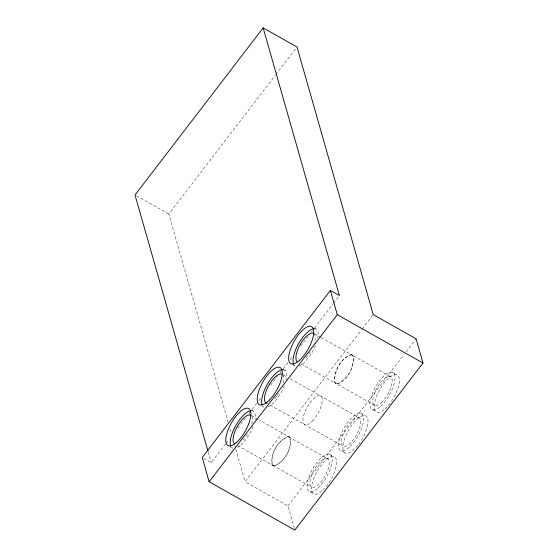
<?xml version="1.0" encoding="UTF-8"?>
<svg xmlns="http://www.w3.org/2000/svg" width="558" height="558" viewBox="0 0 558 558"><rect width="100%" height="100%" fill="white"/><g stroke="black" fill="none" stroke-linecap="round" stroke-linejoin="round"><path stroke-width="0.42" stroke-dasharray="2.79 2.09" d="M228.166 422.315L168.851 214.07L275.282 75.295M275.812 74.605L295.935 48.365M203.733 458.376L211.252 462.61L225.544 443.973M226.074 443.282L229.254 439.139M237.729 428.091L245.136 418.423M248.847 413.59L249.907 412.209M252.021 409.446L256.792 403.232M258.905 400.47L261.025 397.708M270.56 385.285L277.445 376.308M280.088 372.856L281.148 371.475M283.269 368.712L288.033 362.498M290.153 359.736L292.266 356.974M300.741 345.925L308.156 336.265M311.329 332.122L312.389 330.741M314.51 327.978L333.042 303.81M333.572 303.12L338.866 296.214M294.359 528.426L287.935 505.869L245.081 481.694L361.584 329.799M362.114 329.108L372.702 315.298M287.935 505.869L403.901 354.658M406.022 351.896L416.08 338.783M390.126 376.469L351.693 354.79C341.036 356.918 332.924 372.493 335.086 382.788L374.816 405.478M336.376 383.799C347.034 381.679 355.146 366.104 352.984 355.802L351.693 354.79M289.225 436.907L287.537 436.628C277.689 441.106 270.602 453.577 271.997 464.326L273.141 465.581L274.829 465.86C284.678 461.382 291.764 448.911 290.369 438.163L289.225 436.907L259.079 419.902M352.272 355.076L350.654 354.658C340.589 358.787 333.74 371.412 334.737 382.125L335.797 383.513L337.416 383.932C347.481 379.803 354.33 367.185 353.333 356.464L352.272 355.076L321.373 337.653M328.118 458.913A16.44 6.222 -60.6 0 0 311.273 476.246A16.44 6.222 -60.6 0 0 319.455 483.605A16.44 6.222 -60.6 0 0 328.118 458.913L288.172 436.614C277.891 440.325 269.34 454.61 272.681 465.253L311.113 486.932M272.681 465.253L274.194 465.874C284.475 462.163 293.027 447.879 289.686 437.235M136.515 195.83L168.851 214.07M314.21 328.125L315.682 328.955M392.56 372.312L396.975 374.809M314.593 333.824L320.62 337.227M301.132 363.962L335.797 383.513M292.58 364.618L295.524 366.278A21.232 8.035 -60.6 0 1 293.926 364.855M372.381 409.635L376.796 412.125M283.025 369.319L285.229 370.561M360.538 413.108L364.96 415.605M283.492 375.06L287.258 377.187M290.272 378.882L359.603 417.991A16.44 6.222 -60.6 0 1 350.759 442.752A16.44 6.222 -60.6 0 1 342.765 435.1A16.44 6.222 -60.6 0 1 359.603 417.991M270.135 405.101L342.479 445.905M261.646 405.792L263.118 406.622A21.232 8.035 -60.6 0 0 264.325 407.34M341.545 450.787L345.96 453.277M251.546 410.158L253.018 410.988M329.38 454.149L333.796 456.639M251.546 415.654L258.326 419.476M237.722 445.605L273.141 465.581M309.85 491.696L314.273 494.186M230.273 446.902L232.484 448.144A21.232 8.035 -60.6 0 1 231.382 447.251M230.077 429.004L231.026 432.352M234.841 445.73L235.553 448.241M235.79 449.078L245.081 481.694M208.155 451.736L211.252 462.61M357.831 445.298A21.232 8.035 -60.6 0 1 343.491 442.843A21.232 8.035 -60.6 0 1 364.541 415.543A21.232 8.035 -60.6 0 1 358.745 444.112M251.93 416.484A16.44 6.222 -60.6 0 1 251.512 424.966M247.354 434.012A16.44 6.222 -60.6 0 1 241.942 440.897M283.101 375.074A16.44 6.222 -60.6 0 1 282.941 383.967M278.791 393.013A16.44 6.222 -60.6 0 1 276.908 395.817M276.419 396.473A16.44 6.222 -60.6 0 1 273.894 399.395M313.84 333.398A16.44 6.222 -60.6 0 1 314.196 343.533M310.339 351.847A16.44 6.222 -60.6 0 1 305.958 357.748M314.224 328.711A21.232 8.035 -60.6 0 1 317.823 337.946M315.451 345.723A21.232 8.035 -60.6 0 1 299.158 366.027M283.311 369.696A21.232 8.035 -60.6 0 1 286.212 379.879M284.35 385.906A21.232 8.035 -60.6 0 1 267.582 407.061M251.602 410.653A21.232 8.035 -60.6 0 1 254.894 420.314M253.06 426.521A21.232 8.035 -60.6 0 1 237.478 447.418M385.041 408.833A21.232 8.035 -60.6 0 0 398.572 376.238A21.232 8.035 -60.6 0 0 377.048 395.329A21.232 8.035 -60.6 0 0 385.041 408.833M322.719 490.301A21.232 8.035 -60.6 0 0 335.511 457.874A21.232 8.035 -60.6 0 0 313.875 478.073A21.232 8.035 -60.6 0 0 322.719 490.301M312.327 421.074A16.44 6.222 -60.6 0 0 321.171 396.313A16.44 6.222 -60.6 0 0 304.333 413.422A16.44 6.222 -60.6 0 0 312.327 421.074M381.295 402.639A16.44 6.222 -60.6 0 0 391.416 377.48A16.44 6.222 -60.6 0 0 374.69 392.797A16.44 6.222 -60.6 0 0 381.295 402.639M380.626 406.343A21.232 8.035 -60.6 0 0 394.15 373.741A21.232 8.035 -60.6 0 0 372.625 392.839A21.232 8.035 -60.6 0 0 380.626 406.343M350.138 446.442A21.232 8.035 -60.6 0 0 362.344 414.182A21.232 8.035 -60.6 0 0 340.645 435.219A21.232 8.035 -60.6 0 0 350.138 446.442M318.297 487.811A21.232 8.035 -60.6 0 0 331.096 455.377A21.232 8.035 -60.6 0 0 309.453 475.576A21.232 8.035 -60.6 0 0 318.297 487.811"/><path stroke-width="0.84" d="M263.16 27.9L339.397 295.524L330.378 290.439L202.233 457.525L209.138 481.756L294.84 530.1L422.985 363.014L416.08 338.783L373.232 314.607L296.995 46.984L263.16 27.9L135.015 194.986L207.911 450.906M209.138 481.756L337.283 314.677L330.378 290.439M337.283 314.677L422.985 363.014M234.709 443.903A16.44 6.222 -60.6 0 1 237.276 426.598A16.44 6.222 -60.6 0 1 250.793 415.229M267.101 403.218A16.44 6.222 -60.6 0 1 268.482 386.031A16.44 6.222 -60.6 0 1 282.739 374.634M297.365 361.835A16.44 6.222 -60.6 0 1 300.434 344.126A16.44 6.222 -60.6 0 1 313.84 333.398M293.647 364.318A21.232 8.035 -60.6 0 1 298.432 343.965A21.232 8.035 -60.6 0 1 313.394 328.801M261.953 404.529A21.232 8.035 -60.6 0 1 267.735 383.674A21.232 8.035 -60.6 0 1 282.529 369.696M230.698 446.03A21.232 8.035 -60.6 0 1 235.853 425.44A21.232 8.035 -60.6 0 1 250.793 410.709M236.187 442.703A21.232 8.035 -60.6 0 0 250.124 410.039A21.232 8.035 -60.6 0 0 228.682 428.481A21.232 8.035 -60.6 0 0 236.187 442.703M299.36 360.475A21.232 8.035 -60.6 0 0 312.857 327.881A21.232 8.035 -60.6 0 0 291.332 347.02A21.232 8.035 -60.6 0 0 299.36 360.475M269.395 400.058A21.232 8.035 -60.6 0 0 280.814 368.071A21.232 8.035 -60.6 0 0 259.065 390.168A21.232 8.035 -60.6 0 0 269.395 400.058"/></g></svg>
